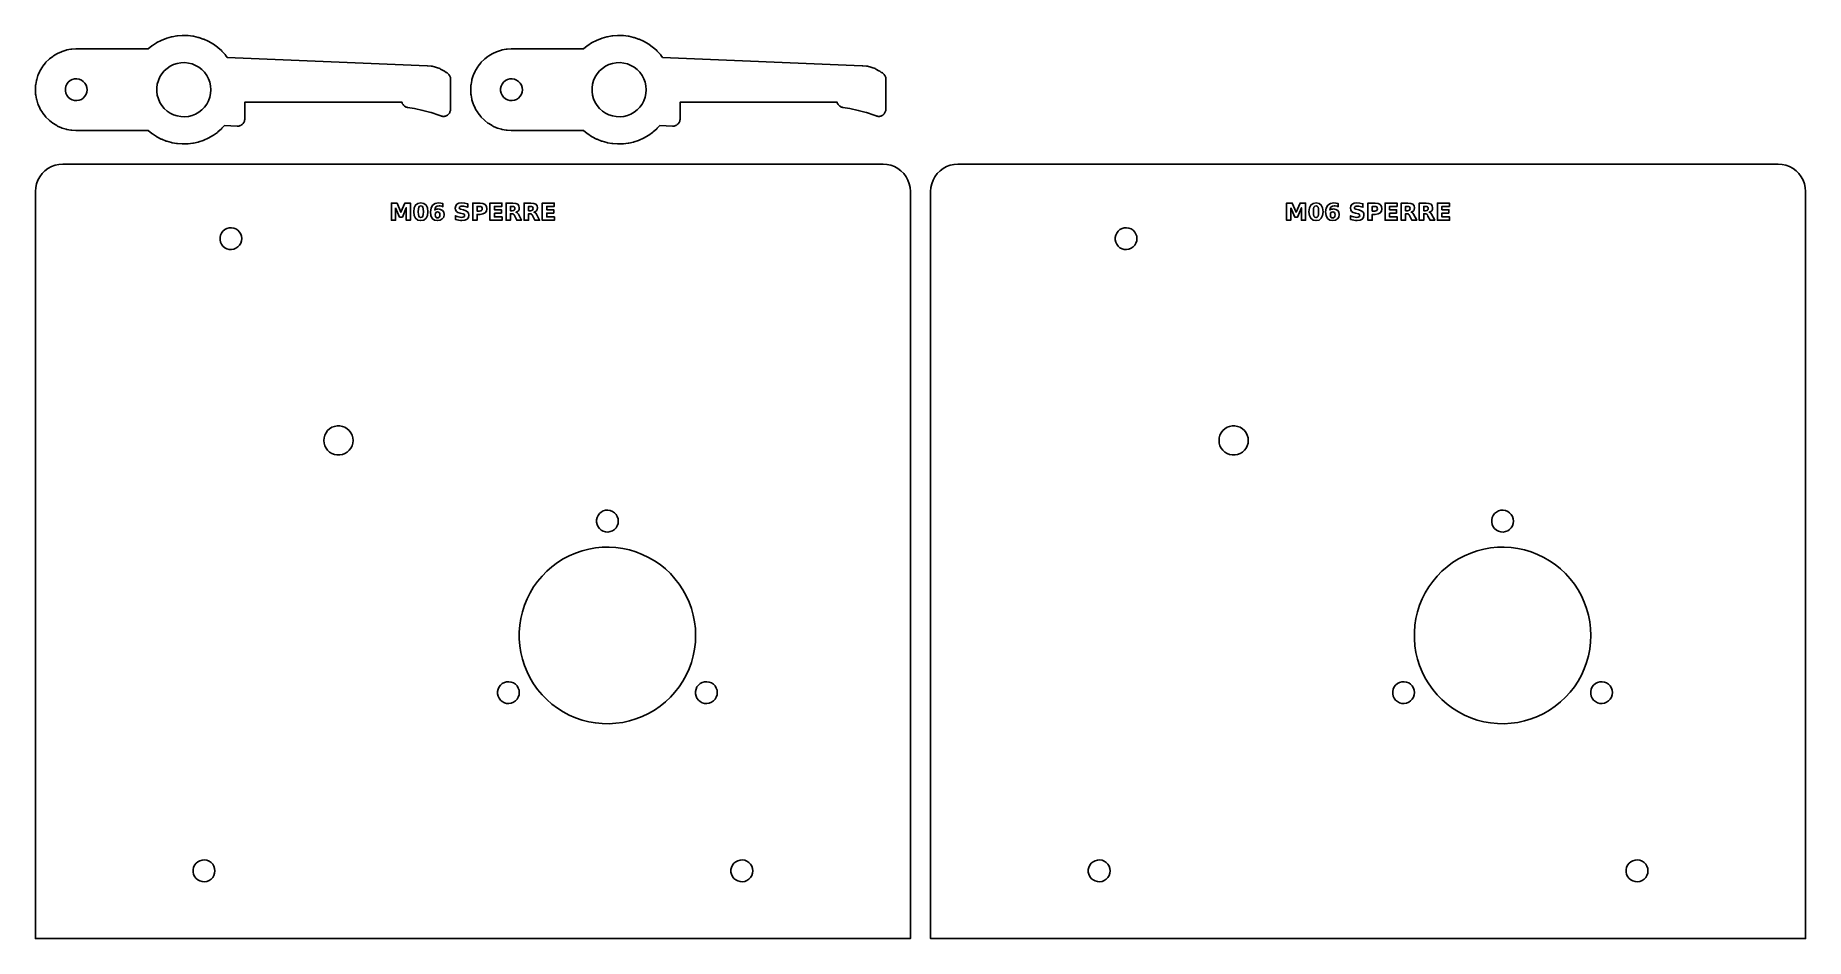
# Model space of a CAD drawing. Header units: millimetres. Extents: x 0 to 263, y 0 to 134.
import ezdxf

# ---------------------------------------------------------------- set-up
doc = ezdxf.new("R2010")
doc.units = ezdxf.units.MM
doc.layers.add('CUT', color=1, linetype='Continuous')
doc.layers.add('ENGRAVE', color=5, linetype='Continuous')

msp = doc.modelspace()

# ---------------------------------------------------------------- linework, layer by layer
at = {"layer": 'CUT'}
for points in [[(2.674, 121.1891), (2.5709, 121.2603), (2.0922, 121.6353), (1.9984, 121.7184), (1.5684, 122.1484), (1.4853, 122.2421), (1.1103, 122.7208), (1.0391, 122.8239), (0.7245, 123.3443), (0.6663, 123.4553), (0.4168, 124.0098), (0.3723, 124.1269), (0.1914, 124.7075), (0.1614, 124.8291), (0.0518, 125.4273), (0.0367, 125.5517), (0, 126.1586), (0, 126.2839), (0.0367, 126.8909), (0.0518, 127.0153), (0.1614, 127.6134), (0.1914, 127.7351), (0.3723, 128.3156), (0.4168, 128.4328), (0.6663, 128.9873), (0.7245, 129.0983), (1.0391, 129.6187), (1.1103, 129.7218), (1.4853, 130.2005), (1.5684, 130.2942), (1.9984, 130.7242), (2.0922, 130.8073), (2.5709, 131.1823), (2.674, 131.2535), (3.1944, 131.5681), (3.3053, 131.6263), (3.8598, 131.8759), (3.977, 131.9203), (4.5576, 132.1012), (4.6792, 132.1312), (5.2773, 132.2408), (5.4017, 132.2559), (6.0378, 132.2944), (6.1004, 132.2963), (16.7538, 132.2963), (17.3171, 132.7455), (17.4011, 132.8059), (17.9903, 133.1864), (18.0799, 133.2382), (18.7041, 133.5582), (18.7984, 133.6007), (19.4513, 133.857), (19.5494, 133.8899), (20.2246, 134.0799), (20.3255, 134.1029), (21.0163, 134.2247), (21.1189, 134.2376), (21.8184, 134.29), (21.9218, 134.2926), (22.623, 134.2751), (22.7262, 134.2674), (23.4222, 134.1801), (23.5241, 134.1622), (24.2079, 134.0061), (24.3075, 133.9781), (24.9724, 133.7547), (25.0687, 133.7169), (25.7081, 133.4284), (25.8001, 133.3812), (26.4076, 133.0305), (26.4945, 132.9744), (27.064, 132.5649), (27.1449, 132.5004), (27.6709, 132.0362), (27.7449, 131.964), (28.222, 131.4498), (28.2885, 131.3706), (28.5458, 131.0309), (58.2511, 129.7932), (58.3188, 129.7882), (58.8751, 129.7284), (59.0088, 129.7051), (59.5218, 129.5806), (59.6513, 129.5401), (60.1436, 129.3497), (60.2667, 129.2926), (60.73, 129.0397), (60.8446, 128.967), (61.0753, 128.7985), (61.0923, 128.7875), (61.1072, 128.7798), (61.1565, 128.7579), (61.25, 128.7046), (61.3378, 128.6421), (61.4189, 128.5712), (61.4925, 128.4925), (61.5578, 128.4068), (61.6142, 128.3151), (61.6612, 128.2181), (61.6982, 128.117), (61.7249, 128.0126), (61.741, 127.9061), (61.7463, 127.8004), (61.7463, 123.3245), (61.7414, 123.2222), (61.7263, 123.1191), (61.7013, 123.018), (61.6666, 122.9197), (61.6226, 122.8253), (61.5696, 122.7356), (61.5082, 122.6514), (61.439, 122.5736), (61.3625, 122.5028), (61.2796, 122.4398), (61.1909, 122.3851), (61.0974, 122.3392), (60.9998, 122.3026), (60.8992, 122.2756), (60.7964, 122.2585), (60.6925, 122.2514), (60.5884, 122.2544), (60.485, 122.2675), (60.3834, 122.2905), (60.2862, 122.3226), (60.0127, 122.4281), (59.9904, 122.4361), (58.8475, 122.8109), (58.825, 122.8176), (57.6453, 123.139), (57.6225, 123.1445), (56.4085, 123.4099), (56.3856, 123.4143), (55.3673, 123.5835), (55.2674, 123.6051), (55.1684, 123.6368), (55.073, 123.6779), (54.9819, 123.7281), (54.8961, 123.7867), (54.8164, 123.8534), (54.7435, 123.9275), (54.6781, 124.0083), (54.6208, 124.095), (54.5721, 124.1869), (54.5325, 124.283), (54.5134, 124.3463), (31.1463, 124.3463), (31.1463, 121.8826), (31.141, 121.7763), (31.1247, 121.6693), (31.0977, 121.5644), (31.0603, 121.4627), (31.0128, 121.3654), (30.9558, 121.2733), (30.8898, 121.1874), (30.8156, 121.1086), (30.7337, 121.0377), (30.6452, 120.9753), (30.5508, 120.9222), (30.4516, 120.8789), (30.3485, 120.8457), (30.2425, 120.8231), (30.1349, 120.8113), (30.0285, 120.8103), (28.1263, 120.8896), (27.7449, 120.4786), (27.6709, 120.4063), (27.1449, 119.9422), (27.064, 119.8777), (26.4945, 119.4682), (26.4076, 119.4121), (25.8001, 119.0614), (25.7081, 119.0142), (25.0687, 118.7257), (24.9724, 118.6879), (24.3075, 118.4645), (24.2079, 118.4365), (23.5241, 118.2804), (23.4222, 118.2624), (22.7262, 118.1752), (22.623, 118.1675), (21.9218, 118.15), (21.8184, 118.1526), (21.1189, 118.205), (21.0163, 118.2179), (20.3255, 118.3397), (20.2246, 118.3627), (19.5494, 118.5527), (19.4513, 118.5856), (18.7984, 118.8419), (18.7041, 118.8844), (18.0799, 119.2044), (17.9903, 119.2561), (17.4011, 119.6367), (17.3171, 119.6971), (16.7538, 120.1463), (6.1004, 120.1463), (6.0378, 120.1482), (5.4017, 120.1867), (5.2773, 120.2018), (4.6792, 120.3114), (4.5576, 120.3414), (3.977, 120.5223), (3.8598, 120.5667), (3.3053, 120.8163), (3.1944, 120.8745)], [(67.4203, 121.1891), (67.3172, 121.2603), (66.8385, 121.6353), (66.7448, 121.7184), (66.3148, 122.1484), (66.2317, 122.2421), (65.8567, 122.7208), (65.7855, 122.8239), (65.4709, 123.3443), (65.4127, 123.4553), (65.1631, 124.0098), (65.1187, 124.1269), (64.9378, 124.7075), (64.9078, 124.8291), (64.7982, 125.4273), (64.7831, 125.5517), (64.7463, 126.1586), (64.7463, 126.2839), (64.7831, 126.8909), (64.7982, 127.0153), (64.9078, 127.6134), (64.9378, 127.7351), (65.1187, 128.3156), (65.1631, 128.4328), (65.4127, 128.9873), (65.4709, 129.0983), (65.7855, 129.6187), (65.8567, 129.7218), (66.2317, 130.2005), (66.3148, 130.2942), (66.7448, 130.7242), (66.8385, 130.8073), (67.3172, 131.1823), (67.4203, 131.2535), (67.9407, 131.5681), (68.0517, 131.6263), (68.6062, 131.8759), (68.7233, 131.9203), (69.3039, 132.1012), (69.4256, 132.1312), (70.0237, 132.2408), (70.1481, 132.2559), (70.7841, 132.2944), (70.8468, 132.2963), (81.5002, 132.2963), (82.0634, 132.7455), (82.1474, 132.8059), (82.7367, 133.1864), (82.8262, 133.2382), (83.4504, 133.5582), (83.5447, 133.6007), (84.1977, 133.857), (84.2957, 133.8899), (84.971, 134.0799), (85.0718, 134.1029), (85.7626, 134.2247), (85.8652, 134.2376), (86.5647, 134.29), (86.6681, 134.2926), (87.3694, 134.2751), (87.4725, 134.2674), (88.1685, 134.1801), (88.2704, 134.1622), (88.9543, 134.0061), (89.0538, 133.9781), (89.7188, 133.7547), (89.8151, 133.7169), (90.4544, 133.4284), (90.5465, 133.3812), (91.154, 133.0305), (91.2408, 132.9744), (91.8104, 132.5649), (91.8913, 132.5004), (92.4172, 132.0362), (92.4912, 131.964), (92.9684, 131.4498), (93.0348, 131.3706), (93.2921, 131.0309), (122.9975, 129.7932), (123.0652, 129.7882), (123.6214, 129.7284), (123.7551, 129.7051), (124.2681, 129.5806), (124.3976, 129.5401), (124.89, 129.3497), (125.0131, 129.2926), (125.4764, 129.0397), (125.591, 128.967), (125.8216, 128.7985), (125.8386, 128.7875), (125.8535, 128.7798), (125.9028, 128.7579), (125.9964, 128.7046), (126.0842, 128.6421), (126.1652, 128.5712), (126.2388, 128.4925), (126.3041, 128.4068), (126.3606, 128.3151), (126.4075, 128.2181), (126.4445, 128.117), (126.4713, 128.0126), (126.4874, 127.9061), (126.4927, 127.8004), (126.4927, 123.3245), (126.4877, 123.2222), (126.4726, 123.1191), (126.4476, 123.018), (126.413, 122.9197), (126.3689, 122.8253), (126.316, 122.7356), (126.2546, 122.6514), (126.1853, 122.5736), (126.1089, 122.5028), (126.0259, 122.4398), (125.9373, 122.3851), (125.8437, 122.3392), (125.7462, 122.3026), (125.6456, 122.2756), (125.5428, 122.2585), (125.4389, 122.2514), (125.3347, 122.2544), (125.2314, 122.2675), (125.1297, 122.2905), (125.0326, 122.3226), (124.759, 122.4281), (124.7367, 122.4361), (123.5939, 122.8109), (123.5713, 122.8176), (122.3916, 123.139), (122.3688, 123.1445), (121.1548, 123.4099), (121.1319, 123.4143), (120.1136, 123.5835), (120.0138, 123.6051), (119.9148, 123.6368), (119.8193, 123.6779), (119.7283, 123.7281), (119.6425, 123.7867), (119.5627, 123.8534), (119.4898, 123.9275), (119.4244, 124.0083), (119.3671, 124.095), (119.3184, 124.1869), (119.2789, 124.283), (119.2597, 124.3463), (95.8927, 124.3463), (95.8927, 121.8826), (95.8873, 121.7763), (95.871, 121.6693), (95.844, 121.5644), (95.8066, 121.4627), (95.7592, 121.3654), (95.7022, 121.2733), (95.6362, 121.1874), (95.5619, 121.1086), (95.4801, 121.0377), (95.3915, 120.9753), (95.2971, 120.9222), (95.1979, 120.8789), (95.0948, 120.8457), (94.9889, 120.8231), (94.8812, 120.8113), (94.7748, 120.8103), (92.8726, 120.8896), (92.4912, 120.4786), (92.4172, 120.4063), (91.8913, 119.9422), (91.8104, 119.8777), (91.2408, 119.4682), (91.154, 119.4121), (90.5465, 119.0614), (90.4544, 119.0142), (89.8151, 118.7257), (89.7188, 118.6879), (89.0538, 118.4645), (88.9543, 118.4365), (88.2704, 118.2804), (88.1685, 118.2624), (87.4725, 118.1752), (87.3694, 118.1675), (86.6681, 118.15), (86.5647, 118.1526), (85.8652, 118.205), (85.7626, 118.2179), (85.0718, 118.3397), (84.971, 118.3627), (84.2957, 118.5527), (84.1977, 118.5856), (83.5447, 118.8419), (83.4504, 118.8844), (82.8262, 119.2044), (82.7367, 119.2561), (82.1474, 119.6367), (82.0634, 119.6971), (81.5002, 120.1463), (70.8468, 120.1463), (70.7841, 120.1482), (70.1481, 120.1867), (70.0237, 120.2018), (69.4256, 120.3114), (69.3039, 120.3414), (68.7233, 120.5223), (68.6062, 120.5667), (68.0517, 120.8163), (67.9407, 120.8745)], [(25.9403, 127.3307), (25.7482, 127.8583), (25.4846, 128.3541), (25.1545, 128.8084), (24.7645, 129.2123), (24.322, 129.558), (23.8357, 129.8388), (23.3151, 130.0491), (22.7702, 130.185), (22.2118, 130.2437), (21.6506, 130.2241), (21.0977, 130.1266), (20.5636, 129.953), (20.0589, 129.7069), (19.5934, 129.3929), (19.1761, 129.0172), (18.8152, 128.587), (18.5176, 128.1108), (18.2893, 127.5979), (18.1345, 127.0581), (18.0563, 126.502), (18.0563, 125.9405), (18.1345, 125.3845), (18.2893, 124.8447), (18.5176, 124.3318), (18.8152, 123.8556), (19.1761, 123.4254), (19.5934, 123.0497), (20.0589, 122.7357), (20.5636, 122.4895), (21.0977, 122.316), (21.6506, 122.2185), (22.2118, 122.1989), (22.7702, 122.2576), (23.3151, 122.3935), (23.8357, 122.6038), (24.322, 122.8846), (24.7645, 123.2303), (25.1545, 123.6342), (25.4846, 124.0885), (25.7482, 124.5843), (25.9403, 125.1119), (26.057, 125.6611), (26.0962, 126.2213), (26.057, 126.7814)], [(90.6866, 127.3307), (90.4945, 127.8583), (90.2309, 128.3541), (89.9009, 128.8084), (89.5108, 129.2123), (89.0683, 129.558), (88.5821, 129.8388), (88.0614, 130.0491), (87.5166, 130.185), (86.9582, 130.2437), (86.397, 130.2241), (85.844, 130.1266), (85.31, 129.953), (84.8053, 129.7069), (84.3398, 129.3929), (83.9225, 129.0172), (83.5616, 128.587), (83.264, 128.1108), (83.0356, 127.5979), (82.8808, 127.0581), (82.8027, 126.502), (82.8027, 125.9405), (82.8808, 125.3845), (83.0356, 124.8447), (83.264, 124.3318), (83.5616, 123.8556), (83.9225, 123.4254), (84.3398, 123.0497), (84.8053, 122.7357), (85.31, 122.4895), (85.844, 122.316), (86.397, 122.2185), (86.9582, 122.1989), (87.5166, 122.2576), (88.0614, 122.3935), (88.5821, 122.6038), (89.0683, 122.8846), (89.5108, 123.2303), (89.9009, 123.6342), (90.2309, 124.0885), (90.4945, 124.5843), (90.6866, 125.1119), (90.8033, 125.6611), (90.8425, 126.2213), (90.8033, 126.7814)], [(7.6579, 126.5705), (7.5458, 126.9034), (7.3646, 127.2044), (7.1231, 127.4595), (6.8323, 127.6566), (6.506, 127.7866), (6.1593, 127.8435), (5.8085, 127.8244), (5.47, 127.7305), (5.1597, 127.5659), (4.8919, 127.3385), (4.6793, 127.0588), (4.5318, 126.74), (4.4563, 126.3969), (4.4563, 126.0456), (4.5318, 125.7026), (4.6793, 125.3837), (4.8919, 125.1041), (5.1597, 124.8767), (5.47, 124.7121), (5.8085, 124.6181), (6.1593, 124.5991), (6.506, 124.6559), (6.8323, 124.786), (7.1231, 124.9831), (7.3646, 125.2382), (7.5458, 125.5392), (7.6579, 125.8721), (7.6959, 126.2213)], [(72.4043, 126.5705), (72.2921, 126.9034), (72.111, 127.2044), (71.8694, 127.4595), (71.5787, 127.6566), (71.2523, 127.7866), (70.9056, 127.8435), (70.5549, 127.8244), (70.2164, 127.7305), (69.906, 127.5659), (69.6383, 127.3385), (69.4257, 127.0588), (69.2782, 126.74), (69.2027, 126.3969), (69.2027, 126.0456), (69.2782, 125.7026), (69.4257, 125.3837), (69.6383, 125.1041), (69.906, 124.8767), (70.2164, 124.7121), (70.5549, 124.6181), (70.9056, 124.5991), (71.2523, 124.6559), (71.5787, 124.786), (71.8694, 124.9831), (72.111, 125.2382), (72.2921, 125.5392), (72.4043, 125.8721), (72.4423, 126.2213)], [(0, 111.0777), (0.0413, 111.655), (0.1649, 112.2231), (0.3681, 112.7679), (0.6467, 113.2782), (0.9952, 113.7437), (1.4063, 114.1548), (1.8718, 114.5033), (2.3821, 114.7819), (2.9269, 114.9851), (3.495, 115.1087), (4.0723, 115.15), (126.0777, 115.15), (126.655, 115.1087), (127.2231, 114.9851), (127.7679, 114.7819), (128.2782, 114.5033), (128.7437, 114.1548), (129.1548, 113.7437), (129.5033, 113.2782), (129.7819, 112.7679), (129.9851, 112.2231), (130.1087, 111.655), (130.15, 111.0777), (130.15, 0), (0, 0)], [(133.15, 111.0777), (133.1913, 111.655), (133.3149, 112.2231), (133.5181, 112.7679), (133.7967, 113.2782), (134.1452, 113.7437), (134.5563, 114.1548), (135.0218, 114.5033), (135.5321, 114.7819), (136.0769, 114.9851), (136.645, 115.1087), (137.2223, 115.15), (259.2277, 115.15), (259.805, 115.1087), (260.3731, 114.9851), (260.9179, 114.7819), (261.4282, 114.5033), (261.8937, 114.1548), (262.3048, 113.7437), (262.6533, 113.2782), (262.9319, 112.7679), (263.1351, 112.2231), (263.2587, 111.655), (263.3, 111.0777), (263.3, 0), (133.15, 0)], [(30.3683, 105.0581), (30.1267, 105.3132), (29.836, 105.5103), (29.5096, 105.6403), (29.163, 105.6972), (28.8122, 105.6782), (28.4737, 105.5842), (28.1633, 105.4196), (27.8956, 105.1922), (27.683, 104.9125), (27.5355, 104.5937), (27.46, 104.2506), (27.46, 103.8994), (27.5355, 103.5563), (27.683, 103.2375), (27.8956, 102.9578), (28.1633, 102.7304), (28.4737, 102.5658), (28.8122, 102.4718), (29.163, 102.4528), (29.5096, 102.5097), (29.836, 102.6397), (30.1267, 102.8368), (30.3683, 103.0919), (30.5494, 103.3929), (30.6616, 103.7258), (30.6996, 104.075), (30.6616, 104.4242), (30.5494, 104.7571)], [(163.5183, 105.0581), (163.2767, 105.3132), (162.986, 105.5103), (162.6596, 105.6403), (162.313, 105.6972), (161.9622, 105.6782), (161.6237, 105.5842), (161.3133, 105.4196), (161.0456, 105.1922), (160.833, 104.9125), (160.6855, 104.5937), (160.61, 104.2506), (160.61, 103.8994), (160.6855, 103.5563), (160.833, 103.2375), (161.0456, 102.9578), (161.3133, 102.7304), (161.6237, 102.5658), (161.9622, 102.4718), (162.313, 102.4528), (162.6596, 102.5097), (162.986, 102.6397), (163.2767, 102.8368), (163.5183, 103.0919), (163.6994, 103.3929), (163.8116, 103.7258), (163.8496, 104.075), (163.8116, 104.4242), (163.6994, 104.7571)], [(46.6821, 75.5401), (46.3855, 75.8104), (46.0443, 76.0217), (45.6701, 76.1667), (45.2757, 76.2404), (44.8743, 76.2404), (44.4799, 76.1667), (44.1057, 76.0217), (43.7645, 75.8104), (43.4679, 75.5401), (43.2261, 75.2198), (43.0472, 74.8606), (42.9373, 74.4746), (42.9003, 74.075), (42.9373, 73.6754), (43.0472, 73.2894), (43.2261, 72.9302), (43.4679, 72.6099), (43.7645, 72.3396), (44.1057, 72.1283), (44.4799, 71.9833), (44.8743, 71.9096), (45.2757, 71.9096), (45.6701, 71.9833), (46.0443, 72.1283), (46.3855, 72.3396), (46.6821, 72.6099), (46.9239, 72.9302), (47.1028, 73.2894), (47.2127, 73.6754), (47.2497, 74.075), (47.2127, 74.4746), (47.1028, 74.8606), (46.9239, 75.2198)], [(179.8321, 75.5401), (179.5355, 75.8104), (179.1943, 76.0217), (178.8201, 76.1667), (178.4257, 76.2404), (178.0243, 76.2404), (177.6299, 76.1667), (177.2557, 76.0217), (176.9145, 75.8104), (176.6179, 75.5401), (176.3761, 75.2198), (176.1972, 74.8606), (176.0873, 74.4746), (176.0503, 74.075), (176.0873, 73.6754), (176.1972, 73.2894), (176.3761, 72.9302), (176.6179, 72.6099), (176.9145, 72.3396), (177.2557, 72.1283), (177.6299, 71.9833), (178.0243, 71.9096), (178.4257, 71.9096), (178.8201, 71.9833), (179.1943, 72.1283), (179.5355, 72.3396), (179.8321, 72.6099), (180.0739, 72.9302), (180.2528, 73.2894), (180.3627, 73.6754), (180.3997, 74.075), (180.3627, 74.4746), (180.2528, 74.8606), (180.0739, 75.2198)], [(86.3683, 63.0581), (86.1267, 63.3132), (85.836, 63.5103), (85.5096, 63.6403), (85.163, 63.6972), (84.8122, 63.6782), (84.4737, 63.5842), (84.1633, 63.4196), (83.8956, 63.1922), (83.683, 62.9125), (83.5355, 62.5937), (83.46, 62.2506), (83.46, 61.8994), (83.5355, 61.5563), (83.683, 61.2375), (83.8956, 60.9578), (84.1633, 60.7304), (84.4737, 60.5658), (84.8122, 60.4718), (85.163, 60.4528), (85.5096, 60.5097), (85.836, 60.6397), (86.1267, 60.8368), (86.3683, 61.0919), (86.5494, 61.3929), (86.6616, 61.7258), (86.6996, 62.075), (86.6616, 62.4242), (86.5494, 62.7571)], [(219.5183, 63.0581), (219.2767, 63.3132), (218.986, 63.5103), (218.6596, 63.6403), (218.313, 63.6972), (217.9622, 63.6782), (217.6237, 63.5842), (217.3133, 63.4196), (217.0456, 63.1922), (216.833, 62.9125), (216.6855, 62.5937), (216.61, 62.2506), (216.61, 61.8994), (216.6855, 61.5563), (216.833, 61.2375), (217.0456, 60.9578), (217.3133, 60.7304), (217.6237, 60.5658), (217.9622, 60.4718), (218.313, 60.4528), (218.6596, 60.5097), (218.986, 60.6397), (219.2767, 60.8368), (219.5183, 61.0919), (219.6994, 61.3929), (219.8116, 61.7258), (219.8496, 62.075), (219.8116, 62.4242), (219.6994, 62.7571)], [(97.8462, 48.1018), (97.5732, 49.0824), (97.2251, 50.0389), (96.8039, 50.9655), (96.3121, 51.8567), (95.7528, 52.7071), (95.1293, 53.5116), (94.4453, 54.2653), (93.7049, 54.9638), (92.9127, 55.6028), (92.0733, 56.1785), (91.1918, 56.6874), (90.2735, 57.1265), (89.324, 57.4931), (88.3489, 57.7851), (87.3541, 58.0005), (86.3456, 58.1383), (85.3295, 58.1975), (84.3119, 58.1777), (83.2988, 58.0792), (82.2964, 57.9025), (81.3107, 57.6486), (80.3477, 57.319), (79.4131, 56.9159), (78.5125, 56.4415), (77.6514, 55.8988), (76.835, 55.291), (76.0681, 54.6217), (75.3554, 53.8951), (74.7011, 53.1153), (74.1093, 52.2873), (73.5833, 51.4158), (73.1265, 50.5062), (72.7416, 49.564), (72.4308, 48.5948), (72.1961, 47.6043), (72.0388, 46.5987), (71.9599, 45.5839), (71.9599, 44.5661), (72.0388, 43.5513), (72.1961, 42.5457), (72.4308, 41.5552), (72.7416, 40.586), (73.1265, 39.6438), (73.5833, 38.7342), (74.1093, 37.8627), (74.7011, 37.0347), (75.3554, 36.2549), (76.0681, 35.5283), (76.835, 34.859), (77.6514, 34.2512), (78.5125, 33.7085), (79.4131, 33.2341), (80.3477, 32.831), (81.3107, 32.5014), (82.2964, 32.2475), (83.2988, 32.0708), (84.3119, 31.9723), (85.3295, 31.9525), (86.3456, 32.0117), (87.3541, 32.1495), (88.3489, 32.3649), (89.324, 32.6569), (90.2735, 33.0235), (91.1918, 33.4626), (92.0733, 33.9715), (92.9127, 34.5472), (93.7049, 35.1862), (94.4453, 35.8847), (95.1293, 36.6384), (95.7528, 37.4429), (96.3121, 38.2933), (96.8039, 39.1845), (97.2251, 40.1111), (97.5732, 41.0676), (97.8462, 42.0482), (98.0423, 43.0469), (98.1605, 44.0579), (98.1999, 45.075), (98.1605, 46.0921), (98.0423, 47.1031)], [(230.9962, 48.1018), (230.7232, 49.0824), (230.3751, 50.0389), (229.9539, 50.9655), (229.4621, 51.8567), (228.9028, 52.7071), (228.2793, 53.5116), (227.5953, 54.2653), (226.8549, 54.9638), (226.0627, 55.6028), (225.2233, 56.1785), (224.3418, 56.6874), (223.4235, 57.1265), (222.474, 57.4931), (221.4989, 57.7851), (220.5041, 58.0005), (219.4956, 58.1383), (218.4795, 58.1975), (217.4619, 58.1777), (216.4488, 58.0792), (215.4464, 57.9025), (214.4607, 57.6486), (213.4977, 57.319), (212.5631, 56.9159), (211.6625, 56.4415), (210.8014, 55.8988), (209.985, 55.291), (209.2181, 54.6217), (208.5054, 53.8951), (207.8511, 53.1153), (207.2593, 52.2873), (206.7333, 51.4158), (206.2765, 50.5062), (205.8916, 49.564), (205.5808, 48.5948), (205.3461, 47.6043), (205.1888, 46.5987), (205.1099, 45.5839), (205.1099, 44.5661), (205.1888, 43.5513), (205.3461, 42.5457), (205.5808, 41.5552), (205.8916, 40.586), (206.2765, 39.6438), (206.7333, 38.7342), (207.2593, 37.8627), (207.8511, 37.0347), (208.5054, 36.2549), (209.2181, 35.5283), (209.985, 34.859), (210.8014, 34.2512), (211.6625, 33.7085), (212.5631, 33.2341), (213.4977, 32.831), (214.4607, 32.5014), (215.4464, 32.2475), (216.4488, 32.0708), (217.4619, 31.9723), (218.4795, 31.9525), (219.4956, 32.0117), (220.5041, 32.1495), (221.4989, 32.3649), (222.474, 32.6569), (223.4235, 33.0235), (224.3418, 33.4626), (225.2233, 33.9715), (226.0627, 34.5472), (226.8549, 35.1862), (227.5953, 35.8847), (228.2793, 36.6384), (228.9028, 37.4429), (229.4621, 38.2933), (229.9539, 39.1845), (230.3751, 40.1111), (230.7232, 41.0676), (230.9962, 42.0482), (231.1923, 43.0469), (231.3105, 44.0579), (231.3499, 45.075), (231.3105, 46.0921), (231.1923, 47.1031)], [(71.6459, 37.5581), (71.4043, 37.8132), (71.1135, 38.0103), (70.7872, 38.1403), (70.4405, 38.1972), (70.0897, 38.1782), (69.7513, 38.0842), (69.4409, 37.9196), (69.1731, 37.6922), (68.9606, 37.4125), (68.8131, 37.0937), (68.7375, 36.7506), (68.7375, 36.3994), (68.8131, 36.0563), (68.9606, 35.7375), (69.1731, 35.4578), (69.4409, 35.2304), (69.7513, 35.0658), (70.0897, 34.9718), (70.4405, 34.9528), (70.7872, 35.0097), (71.1135, 35.1397), (71.4043, 35.3368), (71.6459, 35.5919), (71.827, 35.8929), (71.9391, 36.2258), (71.9771, 36.575), (71.9391, 36.9242), (71.827, 37.2571)], [(100.8491, 37.8132), (100.5584, 38.0103), (100.232, 38.1403), (99.8854, 38.1972), (99.5346, 38.1782), (99.1961, 38.0842), (98.8858, 37.9196), (98.618, 37.6922), (98.4054, 37.4125), (98.2579, 37.0937), (98.1824, 36.7506), (98.1824, 36.3994), (98.2579, 36.0563), (98.4054, 35.7375), (98.618, 35.4578), (98.8858, 35.2304), (99.1961, 35.0658), (99.5346, 34.9718), (99.8854, 34.9528), (100.232, 35.0097), (100.5584, 35.1397), (100.8491, 35.3368), (101.0907, 35.5919), (101.2718, 35.8929), (101.384, 36.2258), (101.422, 36.575), (101.384, 36.9242), (101.2718, 37.2571), (101.0907, 37.5581)], [(204.7959, 37.5581), (204.5543, 37.8132), (204.2635, 38.0103), (203.9372, 38.1403), (203.5905, 38.1972), (203.2397, 38.1782), (202.9013, 38.0842), (202.5909, 37.9196), (202.3231, 37.6922), (202.1106, 37.4125), (201.9631, 37.0937), (201.8875, 36.7506), (201.8875, 36.3994), (201.9631, 36.0563), (202.1106, 35.7375), (202.3231, 35.4578), (202.5909, 35.2304), (202.9013, 35.0658), (203.2397, 34.9718), (203.5905, 34.9528), (203.9372, 35.0097), (204.2635, 35.1397), (204.5543, 35.3368), (204.7959, 35.5919), (204.977, 35.8929), (205.0891, 36.2258), (205.1271, 36.575), (205.0891, 36.9242), (204.977, 37.2571)], [(233.9991, 37.8132), (233.7084, 38.0103), (233.382, 38.1403), (233.0354, 38.1972), (232.6846, 38.1782), (232.3461, 38.0842), (232.0358, 37.9196), (231.768, 37.6922), (231.5554, 37.4125), (231.4079, 37.0937), (231.3324, 36.7506), (231.3324, 36.3994), (231.4079, 36.0563), (231.5554, 35.7375), (231.768, 35.4578), (232.0358, 35.2304), (232.3461, 35.0658), (232.6846, 34.9718), (233.0354, 34.9528), (233.382, 35.0097), (233.7084, 35.1397), (233.9991, 35.3368), (234.2407, 35.5919), (234.4218, 35.8929), (234.534, 36.2258), (234.572, 36.575), (234.534, 36.9242), (234.4218, 37.2571), (234.2407, 37.5581)], [(26.5494, 10.7571), (26.3683, 11.0581), (26.1267, 11.3132), (25.836, 11.5103), (25.5096, 11.6403), (25.163, 11.6972), (24.8122, 11.6782), (24.4737, 11.5842), (24.1633, 11.4196), (23.8956, 11.1922), (23.683, 10.9125), (23.5355, 10.5937), (23.46, 10.2506), (23.46, 9.8994), (23.5355, 9.5563), (23.683, 9.2375), (23.8956, 8.9578), (24.1633, 8.7304), (24.4737, 8.5658), (24.8122, 8.4718), (25.163, 8.4528), (25.5096, 8.5097), (25.836, 8.6397), (26.1267, 8.8368), (26.3683, 9.0919), (26.5494, 9.3929), (26.6616, 9.7258), (26.6996, 10.075), (26.6616, 10.4242)], [(106.6616, 10.4242), (106.5494, 10.7571), (106.3683, 11.0581), (106.1267, 11.3132), (105.836, 11.5103), (105.5096, 11.6403), (105.163, 11.6972), (104.8122, 11.6782), (104.4737, 11.5842), (104.1633, 11.4196), (103.8956, 11.1922), (103.683, 10.9125), (103.5355, 10.5937), (103.46, 10.2506), (103.46, 9.8994), (103.5355, 9.5563), (103.683, 9.2375), (103.8956, 8.9578), (104.1633, 8.7304), (104.4737, 8.5658), (104.8122, 8.4718), (105.163, 8.4528), (105.5096, 8.5097), (105.836, 8.6397), (106.1267, 8.8368), (106.3683, 9.0919), (106.5494, 9.3929), (106.6616, 9.7258), (106.6996, 10.075)], [(159.6994, 10.7571), (159.5183, 11.0581), (159.2767, 11.3132), (158.986, 11.5103), (158.6596, 11.6403), (158.313, 11.6972), (157.9622, 11.6782), (157.6237, 11.5842), (157.3133, 11.4196), (157.0456, 11.1922), (156.833, 10.9125), (156.6855, 10.5937), (156.61, 10.2506), (156.61, 9.8994), (156.6855, 9.5563), (156.833, 9.2375), (157.0456, 8.9578), (157.3133, 8.7304), (157.6237, 8.5658), (157.9622, 8.4718), (158.313, 8.4528), (158.6596, 8.5097), (158.986, 8.6397), (159.2767, 8.8368), (159.5183, 9.0919), (159.6994, 9.3929), (159.8116, 9.7258), (159.8496, 10.075), (159.8116, 10.4242)], [(239.8116, 10.4242), (239.6994, 10.7571), (239.5183, 11.0581), (239.2767, 11.3132), (238.986, 11.5103), (238.6596, 11.6403), (238.313, 11.6972), (237.9622, 11.6782), (237.6237, 11.5842), (237.3133, 11.4196), (237.0456, 11.1922), (236.833, 10.9125), (236.6855, 10.5937), (236.61, 10.2506), (236.61, 9.8994), (236.6855, 9.5563), (236.833, 9.2375), (237.0456, 8.9578), (237.3133, 8.7304), (237.6237, 8.5658), (237.9622, 8.4718), (238.313, 8.4528), (238.6596, 8.5097), (238.986, 8.6397), (239.2767, 8.8368), (239.5183, 9.0919), (239.6994, 9.3929), (239.8116, 9.7258), (239.8496, 10.075)]]:
    msp.add_lwpolyline(points, close=True, dxfattribs=at)
at = {"layer": 'ENGRAVE'}
for points in [[(53.5726, 108.6675), (53.5726, 106.8011), (52.9491, 106.8011), (52.9491, 109.3528), (53.7864, 109.3528), (54.3672, 107.9872), (54.9518, 109.3528), (55.7874, 109.3528), (55.7874, 106.8011), (55.1656, 106.8011), (55.1656, 108.6675), (54.5777, 107.2916), (54.1605, 107.2916)], [(56.3463, 108.6372), (56.5514, 109.0542), (56.8825, 109.3126), (57.3291, 109.3987), (57.7744, 109.3126), (58.1051, 109.0542), (58.3102, 108.6372), (58.3785, 108.0742), (58.3102, 107.5127), (58.1051, 107.0958), (57.7744, 106.8374), (57.3291, 106.7513), (56.8825, 106.8374), (56.5514, 107.0958), (56.3463, 107.5127), (56.278, 108.0742)], [(57.1476, 108.9002), (57.0266, 108.7534), (56.9586, 108.4873), (56.9359, 108.0796), (56.9586, 107.667), (57.0266, 107.3971), (57.1476, 107.2487), (57.3291, 107.1992), (57.5095, 107.2487), (57.6298, 107.3971), (57.6979, 107.667), (57.7206, 108.0796), (57.6982, 108.4873), (57.6309, 108.7534), (57.5106, 108.9002), (57.3291, 108.9492)], [(59.4518, 108.5985), (59.3902, 108.317), (59.5075, 108.3901), (59.6341, 108.4422), (59.772, 108.4738), (59.9218, 108.4843), (60.2751, 108.4271), (60.5529, 108.2552), (60.7329, 107.9911), (60.793, 107.6558), (60.7258, 107.2864), (60.5245, 106.9985), (60.2107, 106.8131), (59.8053, 106.7513), (59.3643, 106.8352), (59.0353, 107.0871), (58.8311, 107.4935), (58.763, 108.0403), (58.8427, 108.6048), (59.0818, 109.0339), (59.4597, 109.3051), (59.9557, 109.3954), (60.2975, 109.3681), (60.6256, 109.2861), (60.6256, 108.8141), (60.4679, 108.8811), (60.1777, 108.9553), (60.0394, 108.9645), (59.7781, 108.9236), (59.5816, 108.801)], [(59.4668, 107.6126), (59.4884, 107.4168), (59.5532, 107.2768), (59.6612, 107.1932), (59.8124, 107.1653), (59.9645, 107.1932), (60.0727, 107.2768), (60.1375, 107.4168), (60.1591, 107.6126), (60.1375, 107.8087), (60.0727, 107.9484), (59.9645, 108.0325), (59.8124, 108.0605), (59.6612, 108.0325), (59.5532, 107.9484), (59.4884, 107.8087)], [(63.3037, 108.9056), (63.1598, 108.8568), (63.0754, 108.7742), (63.0472, 108.6555), (63.0662, 108.564), (63.1232, 108.4953), (63.2303, 108.4424), (63.6794, 108.3411), (64.0433, 108.233), (64.2842, 108.0807), (64.4192, 107.8699), (64.4641, 107.5853), (64.4015, 107.2175), (64.2137, 106.9575), (63.8972, 106.8028), (63.4486, 106.7513), (63.2058, 106.7629), (62.9619, 106.7978), (62.7174, 106.8549), (62.473, 106.9345), (62.473, 107.4896), (62.7133, 107.3758), (62.9455, 107.2938), (63.1696, 107.2446), (63.3857, 107.2282), (63.5759, 107.2461), (63.7155, 107.2998), (63.8012, 107.3873), (63.8298, 107.5054), (63.8104, 107.6111), (63.7521, 107.6897), (63.6358, 107.7514), (63.1872, 107.8625), (62.8558, 107.9689), (62.6272, 108.1239), (62.4947, 108.3345), (62.4505, 108.6074), (62.5121, 108.9445), (62.6966, 109.1936), (62.9966, 109.3474), (63.4043, 109.3987), (63.8369, 109.367), (64.2963, 109.2724), (64.2963, 108.7321), (64.0887, 108.8145), (63.8861, 108.8737), (63.692, 108.9098), (63.5088, 108.9218)], [(66.1332, 107.6864), (65.6995, 107.6864), (65.6995, 106.8011), (65.0416, 106.8011), (65.0416, 109.3528), (66.1332, 109.3528), (66.5637, 109.2986), (66.8808, 109.1362), (67.0764, 108.8743), (67.1416, 108.5204), (67.0764, 108.165), (66.8808, 107.9025), (66.5637, 107.7404)], [(66.2329, 108.1866), (66.3591, 108.2563), (66.4374, 108.3688), (66.4635, 108.5204), (66.4374, 108.6715), (66.3591, 108.7835), (66.2329, 108.8528), (66.0632, 108.8759), (65.6995, 108.8759), (65.6995, 108.1633), (66.0632, 108.1633)], [(68.2649, 107.8828), (68.2649, 107.2982), (69.4199, 107.2982), (69.4199, 106.8011), (67.607, 106.8011), (67.607, 109.3528), (69.3822, 109.3528), (69.3822, 108.8551), (68.2649, 108.8551), (68.2649, 108.3804), (69.316, 108.3804), (69.316, 107.8828)], [(71.9459, 108.4183), (71.8541, 108.2333), (71.7011, 108.0922), (71.486, 107.9938), (71.614, 107.9436), (71.7277, 107.8543), (71.8355, 107.718), (72.3014, 106.8011), (71.6009, 106.8011), (71.2897, 107.4349), (71.1949, 107.5959), (71.0988, 107.6963), (70.9864, 107.7492), (70.8418, 107.7668), (70.6559, 107.7668), (70.6559, 106.8011), (69.998, 106.8011), (69.998, 109.3528), (71.0026, 109.3528), (71.4394, 109.3104), (71.7414, 109.1832), (71.9178, 108.965), (71.9766, 108.6484)], [(71.229, 108.2979), (71.2963, 108.3997), (71.3187, 108.5511), (71.2963, 108.7006), (71.229, 108.8004), (71.11, 108.857), (70.9326, 108.8759), (70.6559, 108.8759), (70.6559, 108.2213), (70.9326, 108.2213), (71.11, 108.2404)], [(74.6409, 108.4183), (74.5491, 108.2333), (74.3961, 108.0922), (74.181, 107.9938), (74.309, 107.9436), (74.4227, 107.8543), (74.5305, 107.718), (74.9964, 106.8011), (74.2959, 106.8011), (73.9847, 107.4349), (73.8899, 107.5959), (73.7938, 107.6963), (73.6814, 107.7492), (73.5368, 107.7668), (73.3509, 107.7668), (73.3509, 106.8011), (72.693, 106.8011), (72.693, 109.3528), (73.6976, 109.3528), (74.1344, 109.3104), (74.4364, 109.1832), (74.6128, 108.965), (74.6716, 108.6484)], [(73.805, 108.2404), (73.924, 108.2979), (73.9913, 108.3997), (74.0137, 108.5511), (73.9913, 108.7006), (73.924, 108.8004), (73.805, 108.857), (73.6276, 108.8759), (73.3509, 108.8759), (73.3509, 108.2213), (73.6276, 108.2213)], [(77.097, 107.8828), (76.0459, 107.8828), (76.0459, 107.2982), (77.2009, 107.2982), (77.2009, 106.8011), (75.388, 106.8011), (75.388, 109.3528), (77.1631, 109.3528), (77.1631, 108.8551), (76.0459, 108.8551), (76.0459, 108.3804), (77.097, 108.3804)], [(186.7226, 108.6675), (186.7226, 106.8011), (186.0991, 106.8011), (186.0991, 109.3528), (186.9364, 109.3528), (187.5172, 107.9872), (188.1018, 109.3528), (188.9374, 109.3528), (188.9374, 106.8011), (188.3156, 106.8011), (188.3156, 108.6675), (187.7277, 107.2916), (187.3105, 107.2916)], [(189.4963, 108.6372), (189.7014, 109.0542), (190.0325, 109.3126), (190.4791, 109.3987), (190.9244, 109.3126), (191.2551, 109.0542), (191.4602, 108.6372), (191.5285, 108.0742), (191.4602, 107.5127), (191.2551, 107.0958), (190.9244, 106.8374), (190.4791, 106.7513), (190.0325, 106.8374), (189.7014, 107.0958), (189.4963, 107.5127), (189.428, 108.0742)], [(190.2976, 108.9002), (190.1766, 108.7534), (190.1086, 108.4873), (190.0859, 108.0796), (190.1086, 107.667), (190.1766, 107.3971), (190.2976, 107.2487), (190.4791, 107.1992), (190.6595, 107.2487), (190.7798, 107.3971), (190.8479, 107.667), (190.8706, 108.0796), (190.8482, 108.4873), (190.7809, 108.7534), (190.6606, 108.9002), (190.4791, 108.9492)], [(192.6018, 108.5985), (192.5402, 108.317), (192.6575, 108.3901), (192.7841, 108.4422), (192.922, 108.4738), (193.0718, 108.4843), (193.4251, 108.4271), (193.7029, 108.2552), (193.8829, 107.9911), (193.943, 107.6558), (193.8758, 107.2864), (193.6745, 106.9985), (193.3607, 106.8131), (192.9553, 106.7513), (192.5143, 106.8352), (192.1853, 107.0871), (191.9811, 107.4935), (191.913, 108.0403), (191.9927, 108.6048), (192.2318, 109.0339), (192.6097, 109.3051), (193.1057, 109.3954), (193.4475, 109.3681), (193.7756, 109.2861), (193.7756, 108.8141), (193.6179, 108.8811), (193.3277, 108.9553), (193.1894, 108.9645), (192.9281, 108.9236), (192.7316, 108.801)], [(192.6168, 107.6126), (192.6384, 107.4168), (192.7032, 107.2768), (192.8112, 107.1932), (192.9624, 107.1653), (193.1145, 107.1932), (193.2227, 107.2768), (193.2875, 107.4168), (193.3091, 107.6126), (193.2875, 107.8087), (193.2227, 107.9484), (193.1145, 108.0325), (192.9624, 108.0605), (192.8112, 108.0325), (192.7032, 107.9484), (192.6384, 107.8087)], [(196.4537, 108.9056), (196.3098, 108.8568), (196.2254, 108.7742), (196.1972, 108.6555), (196.2162, 108.564), (196.2732, 108.4953), (196.3803, 108.4424), (196.8294, 108.3411), (197.1933, 108.233), (197.4342, 108.0807), (197.5692, 107.8699), (197.6141, 107.5853), (197.5515, 107.2175), (197.3637, 106.9575), (197.0472, 106.8028), (196.5986, 106.7513), (196.3558, 106.7629), (196.1119, 106.7978), (195.8674, 106.8549), (195.623, 106.9345), (195.623, 107.4896), (195.8633, 107.3758), (196.0955, 107.2938), (196.3196, 107.2446), (196.5357, 107.2282), (196.7259, 107.2461), (196.8655, 107.2998), (196.9512, 107.3873), (196.9798, 107.5054), (196.9604, 107.6111), (196.9021, 107.6897), (196.7858, 107.7514), (196.3372, 107.8625), (196.0058, 107.9689), (195.7772, 108.1239), (195.6447, 108.3345), (195.6005, 108.6074), (195.6621, 108.9445), (195.8466, 109.1936), (196.1466, 109.3474), (196.5543, 109.3987), (196.9869, 109.367), (197.4463, 109.2724), (197.4463, 108.7321), (197.2387, 108.8145), (197.0361, 108.8737), (196.842, 108.9098), (196.6588, 108.9218)], [(199.2832, 107.6864), (198.8495, 107.6864), (198.8495, 106.8011), (198.1916, 106.8011), (198.1916, 109.3528), (199.2832, 109.3528), (199.7137, 109.2986), (200.0308, 109.1362), (200.2264, 108.8743), (200.2916, 108.5204), (200.2264, 108.165), (200.0308, 107.9025), (199.7137, 107.7404)], [(199.3829, 108.1866), (199.5091, 108.2563), (199.5874, 108.3688), (199.6135, 108.5204), (199.5874, 108.6715), (199.5091, 108.7835), (199.3829, 108.8528), (199.2132, 108.8759), (198.8495, 108.8759), (198.8495, 108.1633), (199.2132, 108.1633)], [(201.4149, 107.8828), (201.4149, 107.2982), (202.5699, 107.2982), (202.5699, 106.8011), (200.757, 106.8011), (200.757, 109.3528), (202.5322, 109.3528), (202.5322, 108.8551), (201.4149, 108.8551), (201.4149, 108.3804), (202.466, 108.3804), (202.466, 107.8828)], [(205.0959, 108.4183), (205.0041, 108.2333), (204.8511, 108.0922), (204.636, 107.9938), (204.764, 107.9436), (204.8777, 107.8543), (204.9855, 107.718), (205.4514, 106.8011), (204.7509, 106.8011), (204.4397, 107.4349), (204.3449, 107.5959), (204.2488, 107.6963), (204.1364, 107.7492), (203.9918, 107.7668), (203.8059, 107.7668), (203.8059, 106.8011), (203.148, 106.8011), (203.148, 109.3528), (204.1526, 109.3528), (204.5894, 109.3104), (204.8914, 109.1832), (205.0678, 108.965), (205.1266, 108.6484)], [(204.379, 108.2979), (204.4463, 108.3997), (204.4687, 108.5511), (204.4463, 108.7006), (204.379, 108.8004), (204.26, 108.857), (204.0826, 108.8759), (203.8059, 108.8759), (203.8059, 108.2213), (204.0826, 108.2213), (204.26, 108.2404)], [(207.7909, 108.4183), (207.6991, 108.2333), (207.5461, 108.0922), (207.331, 107.9938), (207.459, 107.9436), (207.5727, 107.8543), (207.6805, 107.718), (208.1464, 106.8011), (207.4459, 106.8011), (207.1347, 107.4349), (207.0399, 107.5959), (206.9438, 107.6963), (206.8314, 107.7492), (206.6868, 107.7668), (206.5009, 107.7668), (206.5009, 106.8011), (205.843, 106.8011), (205.843, 109.3528), (206.8476, 109.3528), (207.2844, 109.3104), (207.5864, 109.1832), (207.7628, 108.965), (207.8216, 108.6484)], [(206.955, 108.2404), (207.074, 108.2979), (207.1413, 108.3997), (207.1637, 108.5511), (207.1413, 108.7006), (207.074, 108.8004), (206.955, 108.857), (206.7776, 108.8759), (206.5009, 108.8759), (206.5009, 108.2213), (206.7776, 108.2213)], [(210.247, 107.8828), (209.1959, 107.8828), (209.1959, 107.2982), (210.3509, 107.2982), (210.3509, 106.8011), (208.538, 106.8011), (208.538, 109.3528), (210.3131, 109.3528), (210.3131, 108.8551), (209.1959, 108.8551), (209.1959, 108.3804), (210.247, 108.3804)]]:
    msp.add_lwpolyline(points, close=True, dxfattribs=at)

doc.saveas('drawing.dxf')
